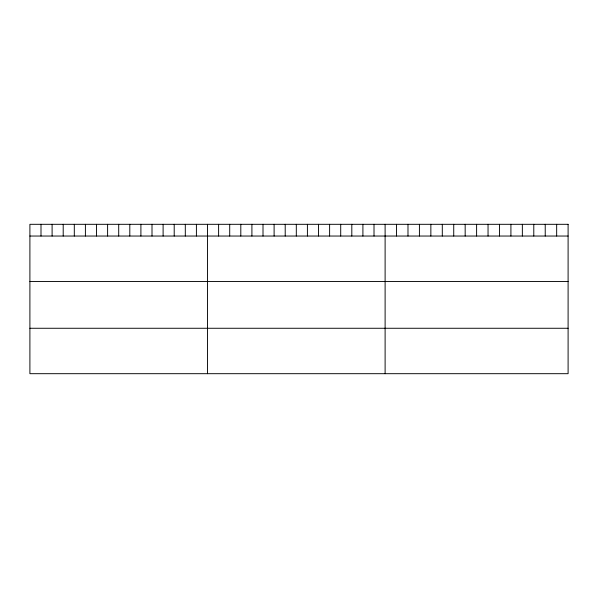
<?xml version="1.0" encoding="UTF-8"?>
<svg xmlns="http://www.w3.org/2000/svg" width="598" height="598" viewBox="0 0 598 598"><rect width="100%" height="100%" fill="white"/><g stroke="black" fill="none" stroke-linecap="round" stroke-linejoin="round"><path stroke-width="0.9" d="M29.9 236.038L568.1 236.038M29.9 281.464L568.1 281.464M29.9 328.265L568.1 328.265M556.663 224.31L556.663 236.038M545.226 224.31L545.226 236.038M533.79 224.31L533.79 236.038M522.353 224.31L522.353 236.038M510.916 224.31L510.916 236.038M499.48 224.31L499.48 236.038M488.043 224.31L488.043 236.038M476.606 224.31L476.606 236.038M465.169 224.31L465.169 236.038M453.733 224.31L453.733 236.038M442.296 224.31L442.296 236.038M430.859 224.31L430.859 236.038M419.422 224.31L419.422 236.038M407.986 224.31L407.986 236.038M396.549 224.31L396.549 236.038M385.112 224.31L385.112 373.69M374.012 224.31L374.012 236.038M362.911 224.31L362.911 236.038M351.811 224.31L351.811 236.038M340.711 224.31L340.711 236.038M329.61 224.31L329.61 236.038M318.51 224.31L318.51 236.038M307.409 224.31L307.409 236.038M296.309 224.31L296.309 236.038M285.209 224.31L285.209 236.038M274.108 224.31L274.108 236.038M263.008 224.31L263.008 236.038M251.908 224.31L251.908 236.038M240.807 224.31L240.807 236.038M229.707 224.31L229.707 236.038M218.606 224.31L218.606 236.038M207.506 224.31L207.506 373.69M196.406 224.31L196.406 236.038M185.305 224.31L185.305 236.038M174.205 224.31L174.205 236.038M163.105 224.31L163.105 236.038M152.004 224.31L152.004 236.038M140.904 224.31L140.904 236.038M129.803 224.31L129.803 236.038M118.703 224.31L118.703 236.038M107.603 224.31L107.603 236.038M96.502 224.31L96.502 236.038M85.402 224.31L85.402 236.038M74.302 224.31L74.302 236.038M63.201 224.31L63.201 236.038M52.101 224.31L52.101 236.038M41 224.31L41 236.038M568.1 224.31L29.9 224.31L29.9 373.69L568.1 373.69L568.1 224.31"/></g></svg>
